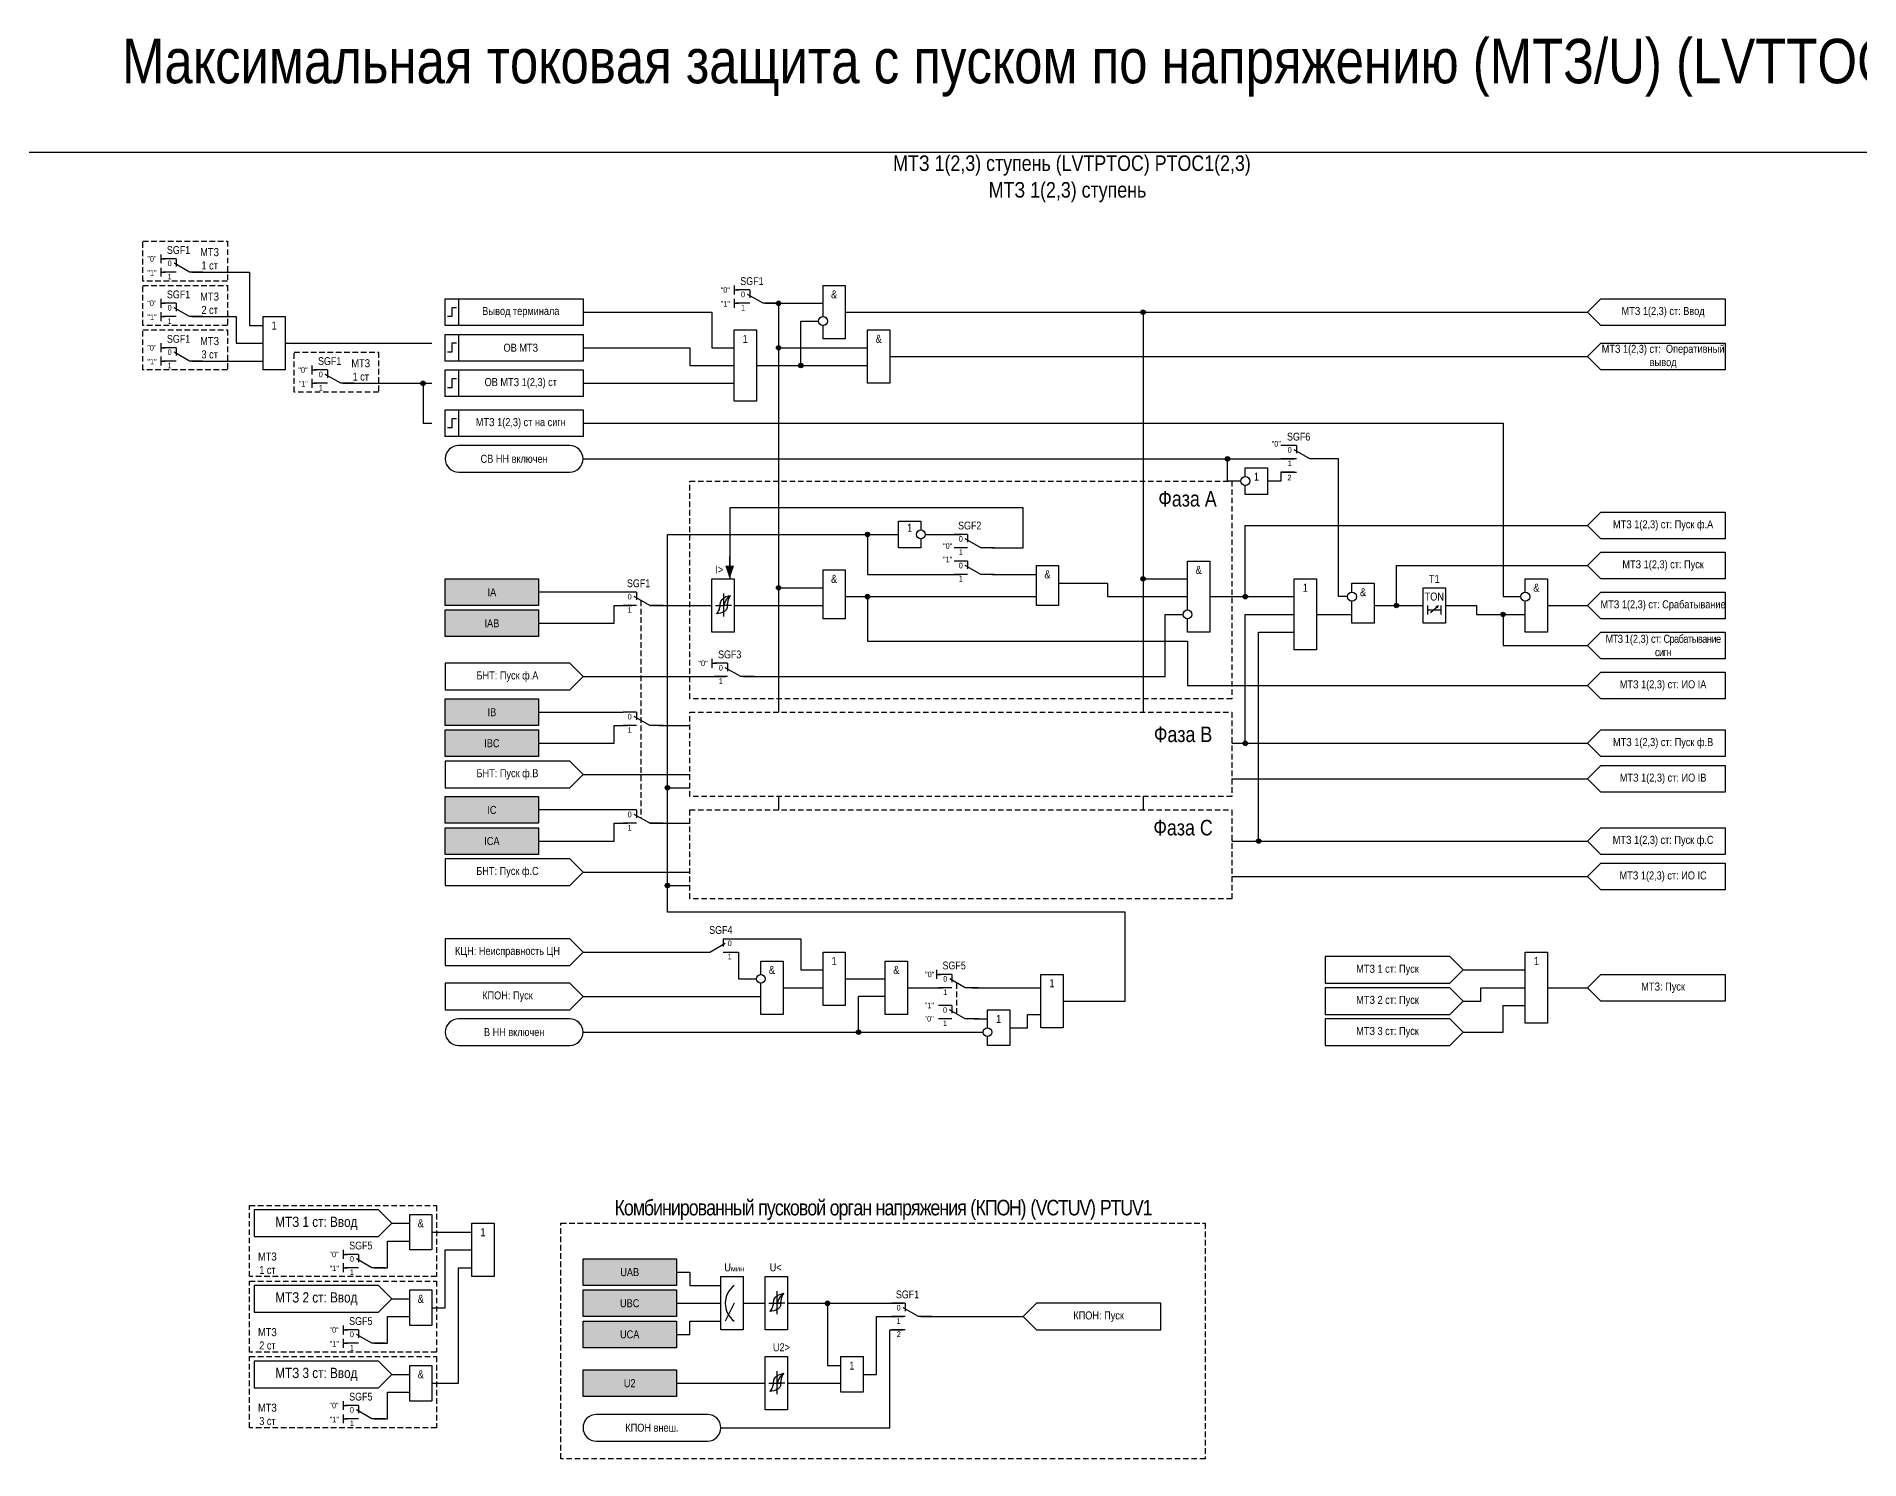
# Model space of a CAD drawing. Header units: millimetres. Extents: x -1444 to 964, y 0 to 620.
# Drawn here: x 26 to 436.2, y 265.8 to 586 of the extents above; entities that cross this region are included whole.
import ezdxf
from ezdxf.enums import TextEntityAlignment as Align

# ---------------------------------------------------------------- set-up
doc = ezdxf.new("R2010")
doc.units = ezdxf.units.MM
doc.linetypes.add('штриховая2', pattern=[0.375, 0.25, -0.125])
doc.layers.add('invisible', color=252, linetype='Continuous', plot=False)
doc.layers.add('TEXT', color=7, linetype='Continuous', lineweight=25)
doc.layers.add('Основная', color=7, linetype='Continuous')
doc.styles.add('1.8_Gost_RD', font='ARIALN.TTF', dxfattribs={"height": 1.8})
doc.styles.add('2.5_Gost_RD', font='ARIALN.TTF', dxfattribs={"height": 2.5})
doc.styles.add('3.5_Gost_RD', font='ARIALN.TTF', dxfattribs={"height": 3.5})
doc.styles.add('Вывод', font='ARIALN.TTF', dxfattribs={"height": 2.5})
doc.styles.add('Компонент', font='ARIALN.TTF', dxfattribs={"height": 3.5})

# ---------------------------------------------------------------- blocks, each defined once
blk = doc.blocks.new('Точка')
at = {"ltscale": 100}
h = blk.add_hatch(color=256, dxfattribs=at)
h.dxf.hatch_style = 1
edge = h.paths.add_edge_path()
edge.add_arc((0, 0), 0.5, 0, 360)
blk.add_circle((0, 0), 0.5, dxfattribs=at)
blk = doc.blocks.new('*U79')
at = {"layer": 'Основная', "color": 0}
blk.add_line((0, 0), (7, 4), dxfattribs=at)
at = {"layer": 'Основная', "ltscale": 0.35}
blk.add_line((6, 6), (6, 2.5), dxfattribs=at)
blk = doc.blocks.new('*U82')
at = {"layer": 'Основная', "color": 0}
for p, q in [((-3, 6), (-9, 6)), ((-3, 0), (-9, 0)), ((9, 0), (3, 0))]:
    blk.add_line(p, q, dxfattribs=at)
at = {"layer": 'Основная', "ltscale": 0.25, "xscale": -1}
blk.add_blockref('*U79', (3, 0), dxfattribs=at)
at = {"layer": 'Основная'}
for tag, height, style, p in [('ОУ', 3.5, 'Компонент', (-2, 10)), ('В1', 2.5, 'Вывод', (-14, 6)), ('В2', 2.5, 'Вывод', (-6, 4)), ('В3', 2.5, 'Вывод', (-6, -2))]:
    blk.add_attdef(tag, text='', height=height, dxfattribs=dict(at, style=style)).set_placement(p, align=Align.MIDDLE_CENTER)
blk = doc.blocks.new('*U81')
at = {"ltscale": 0.25}
blk.add_line((-1, 0), (-5, 0), dxfattribs=at)
blk.add_lwpolyline([(-3, 0, 2, 0, 0), (0, 0, 0, 0, 0)], format="xyseb", dxfattribs=at)
at = {"layer": 'Основная', "style": 'Вывод'}
blk.add_attdef('ОТ', text='', height=2.5, dxfattribs=at).set_placement((-4, 0), align=Align.MIDDLE_CENTER)
blk = doc.blocks.new('*U93')
at = {"layer": 'Основная', "color": 0}
for p, q in [((-9, 0), (-3, 0)), ((3, 6), (9, 6)), ((3, 0), (9, 0))]:
    blk.add_line(p, q, dxfattribs=at)
at = {"layer": 'Основная', "ltscale": 0.25}
blk.add_blockref('*U79', (-3, 0), dxfattribs=at)
at = {"layer": 'Основная'}
for tag, height, style, p in [('ОУ', 3.5, 'Компонент', (2, 10)), ('В2', 2.5, 'Вывод', (6, 4)), ('В1', 2.5, 'Вывод', (14, 6)), ('В3', 2.5, 'Вывод', (6, -2))]:
    blk.add_attdef(tag, text='', height=height, dxfattribs=dict(at, style=style)).set_placement(p, align=Align.MIDDLE_CENTER)
blk = doc.blocks.new('*U91')
at = {"layer": 'Основная', "color": 0}
for p, q in [((-3, 6), (-9, 6)), ((-3, 0), (-9, 0)), ((9, 0), (3, 0))]:
    blk.add_line(p, q, dxfattribs=at)
at = {"layer": 'Основная', "ltscale": 0.25, "xscale": -1}
blk.add_blockref('*U79', (3, 0), dxfattribs=at)
at = {"layer": 'Основная'}
for tag, height, style, p in [('ОУ', 3.5, 'Компонент', (-2, 10)), ('В1', 2.5, 'Вывод', (-13, 6)), ('В2', 2.5, 'Вывод', (-6, 4)), ('В3', 2.5, 'Вывод', (-6, -2))]:
    blk.add_attdef(tag, text='', height=height, dxfattribs=dict(at, style=style)).set_placement(p, align=Align.MIDDLE_CENTER)

msp = doc.modelspace()

# ---------------------------------------------------------------- hatches: boundary and pattern name
at = {"ltscale": 100, "true_color": 0x6bffb3}
h = msp.add_hatch(color=111, dxfattribs=at)
h.dxf.hatch_style = 1
h.paths.add_polyline_path([(118, 464), (139, 464), (139, 458), (118, 458)])
h = msp.add_hatch(color=111, dxfattribs=at)
h.dxf.hatch_style = 1
h.paths.add_polyline_path([(118, 457), (139, 457), (139, 451), (118, 451)])
h = msp.add_hatch(color=111, dxfattribs=at)
h.dxf.hatch_style = 1
h.paths.add_polyline_path([(118, 437), (139, 437), (139, 431), (118, 431)])
h = msp.add_hatch(color=111, dxfattribs=at)
h.dxf.hatch_style = 1
h.paths.add_polyline_path([(118, 430), (139, 430), (139, 424), (118, 424)])
h = msp.add_hatch(color=111, dxfattribs=at)
h.dxf.hatch_style = 1
h.paths.add_polyline_path([(118, 415), (139, 415), (139, 409), (118, 409)])
h = msp.add_hatch(color=111, dxfattribs=at)
h.dxf.hatch_style = 1
h.paths.add_polyline_path([(118, 408), (139, 408), (139, 402), (118, 402)])
h = msp.add_hatch(color=111, dxfattribs=at)
h.dxf.hatch_style = 1
h.paths.add_polyline_path([(149, 311), (170, 311), (170, 305), (149, 305)])
h = msp.add_hatch(color=111, dxfattribs=at)
h.dxf.hatch_style = 1
h.paths.add_polyline_path([(149, 304), (170, 304), (170, 298), (149, 298)])
h = msp.add_hatch(color=111, dxfattribs=at)
h.dxf.hatch_style = 1
h.paths.add_polyline_path([(149, 297), (170, 297), (170, 291), (149, 291)])
h = msp.add_hatch(color=111, dxfattribs=at)
h.dxf.hatch_style = 1
h.paths.add_polyline_path([(149, 286), (170, 286), (170, 280), (149, 280)])

# ---------------------------------------------------------------- linework, layer by layer
at = {"color": 6, "ltscale": 100}
for p, q in [((54, 537), (54, 535)), ((54, 536), (55, 536)), ((54, 534), (54, 532)), ((54, 533), (55, 533)), ((54, 527), (54, 525)), ((54, 526), (55, 526)), ((54, 524), (54, 522)), ((54, 523), (55, 523)), ((54, 517), (54, 515)), ((54, 516), (55, 516)), ((54, 514), (54, 512)), ((54, 513), (55, 513)), ((88, 512), (88, 510)), ((88, 511), (89, 511)), ((88, 509), (88, 507)), ((88, 508), (89, 508)), ((95, 313), (95, 311)), ((95, 312), (96, 312)), ((95, 310), (95, 308)), ((95, 309), (96, 309)), ((95, 296), (95, 294)), ((95, 295), (96, 295)), ((95, 293), (95, 291)), ((95, 292), (96, 292)), ((95, 279), (95, 277)), ((95, 278), (96, 278)), ((95, 276), (95, 274)), ((95, 275), (96, 275))]:
    msp.add_line(p, q, dxfattribs=at)
at = {"ltscale": 100}
for p, q in [((183, 530), (183, 528)), ((183, 529), (184, 529)), ((183, 527), (183, 525)), ((183, 526), (184, 526)), ((307, 494), (306, 494)), ((149, 491), (294, 491)), ((289, 491), (309, 491)), ((294, 486), (294, 491)), ((297, 486), (294, 486)), ((306, 488), (309.5, 488)), ((226, 474), (234, 474)), ((158, 461), (139, 461)), ((178, 446), (178, 444)), ((178, 445), (179, 445)), ((166, 431), (173, 431)), ((158, 412), (139, 412)), ((228.5, 376.01), (228.5, 374.01)), ((228.5, 375.01), (229.5, 375.01)), ((217, 370), (211, 370)), ((211, 362), (211, 370)), ((222, 372), (230, 372)), ((236.47, 372), (252, 372)), ((210, 362), (239, 362)), ((237, 365), (240, 365)), ((221.5, 295), (218.5, 295))]:
    msp.add_line(p, q, dxfattribs=at)
for p, q in [((180.6, 460.72), (180.6, 455.52)), ((192.6, 303.72), (192.6, 298.52)), ((192.6, 285.72), (192.6, 280.52))]:
    msp.add_line(p, q)
at = {"linetype": 'штриховая2', "ltscale": 5}
for p, q in [((162, 459.14), (162, 410.14)), ((233, 373), (233, 366))]:
    msp.add_line(p, q, dxfattribs=at)
at = {"color": 7, "ltscale": 100}
for p, q in [((178.79, 458), (180.6, 458)), ((182.42, 458), (180.6, 458)), ((339.7, 456.41), (341.37, 457.9)), ((341.37, 457.9), (340.85, 457.68)), ((341.37, 457.9), (341.1, 457.43)), ((183, 301), (181, 297)), ((190.79, 301), (192.6, 301)), ((191.81, 301), (193.49, 301)), ((194.42, 301), (192.6, 301)), ((190.79, 283), (192.6, 283)), ((191.81, 283), (193.49, 283)), ((194.42, 283), (192.6, 283))]:
    msp.add_line(p, q, dxfattribs=at)
at = {"color": 6, "ltscale": 100}
for points in [[(0, 560), (659, 560), (659, 0), (0, 0)], [(77, 523), (82, 523), (82, 511), (77, 511)], [(110, 321), (115, 321), (115, 313), (110, 313)], [(124, 319), (129, 319), (129, 307), (124, 307)], [(110, 304), (115, 304), (115, 296), (110, 296)], [(110, 287), (115, 287), (115, 279), (110, 279)]]:
    msp.add_lwpolyline(points, close=True, dxfattribs=at)
at = {"color": 6, "linetype": 'штриховая2', "ltscale": 5}
for points in [[(50, 540), (69, 540), (69, 531), (50, 531)], [(50, 530), (69, 530), (69, 521), (50, 521)], [(50, 520), (69, 520), (69, 511), (50, 511)], [(84, 515), (103, 515), (103, 506), (84, 506)], [(74, 323), (116, 323), (116, 307), (74, 307)], [(74, 306), (116, 306), (116, 290), (74, 290)], [(74, 289), (116, 289), (116, 273), (74, 273)]]:
    msp.add_lwpolyline(points, close=True, dxfattribs=at)
at = {"color": 6, "ltscale": 100}
for points in [[(61, 533), (74, 533), (74, 521), (77, 521)], [(61, 523), (71, 523), (71, 517), (77, 517)], [(82, 517), (115, 517)], [(61, 513), (77, 513)], [(95, 508), (115, 508)], [(95, 508), (113, 508), (113, 499), (115, 499)], [(106, 319), (103, 322), (75, 322), (75, 316), (103, 316), (106, 319)], [(106, 319), (110, 319)], [(115, 317), (124, 317)], [(102, 309), (105, 309), (105, 315), (110, 315)], [(115, 300), (118, 300), (118, 313), (124, 313)], [(115, 283), (121, 283), (121, 309), (124, 309)], [(106, 302), (103, 305), (75, 305), (75, 299), (103, 299), (106, 302)], [(106, 302), (110, 302)], [(102, 292), (105, 292), (105, 298), (110, 298)], [(106, 285), (103, 288), (75, 288), (75, 282), (103, 282), (106, 285)], [(106, 285), (110, 285)], [(102, 275), (105, 275), (105, 281), (110, 281)]]:
    msp.add_lwpolyline(points, dxfattribs=at)
at = {"ltscale": 100}
for points in [[(203, 523), (203, 530), (208, 530), (208, 518), (203, 518), (203, 521)], [(190, 526), (203, 526)], [(190, 526), (193, 526), (193, 462), (203, 462)], [(190, 526), (193, 526), (193, 462), (193, 434)], [(149, 524), (178, 524), (178, 516), (183, 516)], [(188, 512), (198, 512), (198, 522), (202, 522)], [(208, 524), (375, 524)], [(218, 524), (275, 524), (275, 464), (285, 464)], [(218, 524), (275, 524), (275, 434)], [(149, 516), (173, 516), (173, 512), (183, 512)], [(193, 516), (213, 516)], [(218, 514), (375, 514)], [(188, 512), (213, 512)], [(149, 508), (183, 508)], [(149, 499), (356, 499), (356, 460), (360, 460)], [(298, 487), (298, 489), (303, 489), (303, 483), (298, 483), (298, 485)], [(309, 491), (306, 491)], [(321, 460), (319, 460), (319, 491), (314, 491)], [(309, 488), (306, 488), (306, 486), (303, 486)], [(241, 471), (248, 471), (248, 480), (182, 480), (182, 464)], [(220, 473), (220, 477), (225, 477), (225, 475)], [(290, 460), (298, 460), (298, 476), (375, 476)], [(266, 369), (271, 369), (271, 389), (168, 389), (168, 474), (220, 474)], [(266, 369), (271, 369), (271, 389), (168, 389), (168, 474), (205, 474), (205, 474), (213, 474), (213, 465), (234, 465)], [(225, 473), (225, 471), (220, 471), (220, 473)], [(225, 475), (225, 475)], [(285, 457), (285, 468), (290, 468), (290, 452), (285, 452), (285, 455)], [(241, 465), (251, 465)], [(327, 458), (332, 458), (332, 467), (375, 467)], [(361, 461), (361, 464), (366, 464), (366, 452), (361, 452), (361, 459)], [(208, 460), (251, 460)], [(208, 460), (213, 460), (213, 450), (285, 450), (285, 440), (375, 440)], [(256, 463), (267, 463), (267, 460), (285, 460)], [(290, 460), (309, 460)], [(322, 461), (322, 463), (327, 463), (327, 454), (322, 454), (322, 459)], [(139, 454), (156, 454), (156, 458), (160, 458)], [(164, 458), (178, 458)], [(183, 458), (203, 458)], [(185, 442), (280, 442), (280, 456), (284, 456)], [(295, 427), (298, 427), (298, 456), (309, 456)], [(314, 456), (322, 456)], [(327, 458), (338, 458)], [(339.02, 458), (339.02, 456)], [(339.02, 457), (342.02, 457)], [(342.02, 458), (342.02, 456)], [(343, 458), (350, 458), (350, 456), (361, 456)], [(352, 456), (356, 456), (356, 449), (375, 449)], [(366, 458), (375, 458)], [(295, 405), (301, 405), (301, 452), (309, 452)], [(149, 442), (146, 445), (118, 445), (118, 439), (146, 439), (149, 442)], [(149, 442), (181, 442)], [(139, 434), (158, 434)], [(139, 427), (156, 427), (156, 431), (159, 431)], [(295, 427), (375, 427)], [(149, 420), (146, 423), (118, 423), (118, 417), (146, 417), (149, 420)], [(149, 420), (173, 420)], [(295, 419), (375, 419)], [(266, 369), (271, 369), (271, 389), (168, 389), (168, 417), (173, 417)], [(193, 415), (193, 412)], [(275, 415), (275, 412)], [(139, 405), (156, 405), (156, 409), (159, 409)], [(164, 409), (173, 409)], [(295, 405), (375, 405)], [(149, 398), (146, 401), (118, 401), (118, 395), (146, 395), (149, 398)], [(149, 398), (173, 398)], [(257, 369), (271, 369), (271, 389), (168, 389), (168, 395), (173, 395)], [(295, 397), (375, 397)], [(149, 380), (146, 383), (118, 383), (118, 377), (146, 377), (149, 380)], [(181, 383), (198, 383), (198, 376), (203, 376)], [(149, 380), (155, 380)], [(152, 380), (177, 380)], [(181, 380), (184, 380), (184, 374), (188, 374)], [(189, 375), (189, 378), (194, 378), (194, 366), (189, 366), (189, 373)], [(208, 374), (217, 374)], [(347, 376), (361, 376)], [(152, 370), (189, 370)], [(194, 372), (203, 372)], [(347, 369), (351, 369), (351, 372), (361, 372)], [(366, 372), (375, 372)], [(240, 363), (240, 367), (245, 367), (245, 359), (240, 359), (240, 361)], [(245, 363), (249, 363), (249, 366), (252, 366)], [(347, 362), (356, 362), (356, 368), (361, 368)], [(170, 308), (173, 308), (173, 305), (180, 305)], [(170, 301), (180, 301)], [(185, 301), (190, 301)], [(195, 301), (204, 301), (204, 287), (207, 287)], [(195, 301), (221, 301)], [(170, 294), (173, 294), (173, 297), (180, 297)], [(212, 285), (215, 285), (215, 298), (221, 298)], [(225, 298), (239, 298)], [(239, 298), (248, 298)], [(180, 273), (218, 273), (218, 295), (221, 295)], [(170, 283), (190, 283)], [(195, 283), (207, 283)]]:
    msp.add_lwpolyline(points, dxfattribs=at)
for points in [[(118, 527), (121, 527), (121, 521), (118, 521)], [(118, 527), (149, 527), (149, 521), (118, 521)], [(118, 519), (121, 519), (121, 513), (118, 513)], [(183, 520), (188, 520), (188, 504), (183, 504)], [(213, 520), (218, 520), (218, 508), (213, 508)], [(118, 511), (121, 511), (121, 505), (118, 505)], [(118, 502), (121, 502), (121, 496), (118, 496)], [(118, 464), (139, 464), (139, 458), (118, 458)], [(178, 464), (183, 464), (183, 452), (178, 452)], [(203, 466), (208, 466), (208, 455), (203, 455)], [(251, 467), (256, 467), (256, 458), (251, 458)], [(309, 464), (314, 464), (314, 448), (309, 448)], [(338.02, 462), (343.02, 462), (343.02, 454), (338.02, 454)], [(118, 457), (139, 457), (139, 451), (118, 451)], [(118, 437), (139, 437), (139, 431), (118, 431)], [(118, 430), (139, 430), (139, 424), (118, 424)], [(118, 415), (139, 415), (139, 409), (118, 409)], [(118, 408), (139, 408), (139, 402), (118, 402)], [(203, 380), (208, 380), (208, 368), (203, 368)], [(217, 378), (222, 378), (222, 366), (217, 366)], [(361, 380), (366, 380), (366, 364), (361, 364)], [(252, 375), (257, 375), (257, 363), (252, 363)], [(149, 311), (170, 311), (170, 305), (149, 305)], [(149, 304), (170, 304), (170, 298), (149, 298)], [(180, 307), (185, 307), (185, 295), (180, 295)], [(190, 307), (195, 307), (195, 295), (190, 295)], [(251, 301), (248, 298), (251, 295), (279, 295), (279, 301)], [(149, 297), (170, 297), (170, 291), (149, 291)], [(190, 289), (195, 289), (195, 277), (190, 277)], [(207, 289), (212, 289), (212, 281), (207, 281)], [(149, 286), (170, 286), (170, 280), (149, 280)]]:
    msp.add_lwpolyline(points, close=True, dxfattribs=at)
at = {"lineweight": 30, "ltscale": 100}
for points in [[(120.5, 525), (119.5, 525), (119.5, 523), (118.5, 523)], [(120.5, 517), (119.5, 517), (119.5, 515), (118.5, 515)], [(120.5, 509), (119.5, 509), (119.5, 507), (118.5, 507)], [(120.5, 500), (119.5, 500), (119.5, 498), (118.5, 498)]]:
    msp.add_lwpolyline(points, dxfattribs=at)
at = {"color": 251, "linetype": 'штриховая2', "ltscale": 5, "true_color": 0x58595b}
for points in [[(173, 486), (295, 486), (295, 437), (173, 437)], [(173, 434), (295, 434), (295, 415), (173, 415)], [(173, 412), (295, 412), (295, 392), (173, 392)]]:
    msp.add_lwpolyline(points, close=True, dxfattribs=at)
at = {"linetype": 'штриховая2', "ltscale": 5}
msp.add_lwpolyline([(144, 319), (289, 319), (289, 266), (144, 266)], close=True, dxfattribs=at)
at = {"ltscale": 100}
msp.add_lwpolyline([(152, 270), (177, 270, 1), (177, 276), (152, 276, 1)], format="xyb", close=True, dxfattribs=at)
msp.add_circle((203, 522), 1)
for centre in [(298, 486), (225, 474), (322, 460), (361, 460), (285, 456), (189, 374), (240, 362)]:
    msp.add_circle(centre, 1, dxfattribs=at)
at = {"color": 7, "ltscale": 100}
msp.add_arc((186, 301), 5, 126.8699, 233.1301, dxfattribs=at)
for points in [[(179.8, 457.92), (179.95, 458.71), (180.44, 459.54), (182.2, 460.26)], [(180.6, 458), (181, 458.72), (181.47, 459.6), (182.2, 460.26)], [(181.48, 457.92), (181.6, 458.71), (181.81, 459.54), (182.2, 460.26)], [(179.8, 457.92), (179.6, 457.13), (179, 456.12)], [(181.48, 457.92), (181.25, 457.13), (180.76, 456.67), (179, 456.12)], [(191.8, 300.92), (191.6, 300.13), (191, 299.12)], [(193.48, 300.92), (193.25, 300.13), (192.76, 299.67), (191, 299.12)], [(191.8, 300.92), (191.95, 301.71), (192.44, 302.54), (194.2, 303.26)], [(192.6, 301), (193, 301.72), (193.47, 302.6), (194.2, 303.26)], [(193.48, 300.92), (193.6, 301.71), (193.81, 302.54), (194.2, 303.26)], [(191.8, 282.92), (191.95, 283.71), (192.44, 284.54), (194.2, 285.26)], [(192.6, 283), (193, 283.72), (193.47, 284.6), (194.2, 285.26)], [(193.48, 282.92), (193.6, 283.71), (193.81, 284.54), (194.2, 285.26)], [(191.8, 282.92), (191.6, 282.13), (191, 281.12)], [(193.48, 282.92), (193.25, 282.13), (192.76, 281.67), (191, 281.12)]]:
    msp.add_spline(points, degree=3)
at = {"layer": 'TEXT', "color": 0, "ltscale": 100}
msp.add_line((149, 362), (211, 362), dxfattribs=at)
for points in [[(406, 527), (406, 521), (378, 521), (375, 524), (378, 527)], [(118, 519), (149, 519), (149, 513), (118, 513)], [(406, 517), (406, 511), (378, 511), (375, 514), (378, 517)], [(118, 511), (149, 511), (149, 505), (118, 505)], [(118, 502), (149, 502), (149, 496), (118, 496)], [(406, 479), (406, 473), (378, 473), (375, 476), (378, 479)], [(406, 470), (406, 464), (378, 464), (375, 467), (378, 470)], [(406, 461), (406, 455), (378, 455), (375, 458), (378, 461)], [(406, 452), (406, 446), (378, 446), (375, 449), (378, 452)], [(406, 443), (406, 437), (378, 437), (375, 440), (378, 443)], [(406, 430), (406, 424), (378, 424), (375, 427), (378, 430)], [(406, 422), (406, 416), (378, 416), (375, 419), (378, 422)], [(406, 408), (406, 402), (378, 402), (375, 405), (378, 408)], [(406, 400), (406, 394), (378, 394), (375, 397), (378, 400)], [(406, 375), (406, 369), (378, 369), (375, 372), (378, 375)]]:
    msp.add_lwpolyline(points, close=True, dxfattribs=at)
for points in [[(121, 488), (146, 488, 1), (146, 494), (121, 494, 1)], [(121, 359), (146, 359, 1), (146, 365), (121, 365, 1)]]:
    msp.add_lwpolyline(points, format="xyb", close=True, dxfattribs=at)
for points in [[(347, 376), (344, 379), (316, 379), (316, 373), (344, 373), (347, 376)], [(149, 370), (146, 373), (118, 373), (118, 367), (146, 367), (149, 370)], [(149, 370), (174, 370)], [(347, 369), (344, 372), (316, 372), (316, 366), (344, 366), (347, 369)], [(347, 362), (344, 365), (316, 365), (316, 359), (344, 359), (347, 362)]]:
    msp.add_lwpolyline(points, dxfattribs=at)

# ---------------------------------------------------------------- block references
at = {"ltscale": 100}
for p in [(193, 526), (275, 524), (193, 516), (198, 512), (294, 491), (213, 474), (275, 464), (193, 462), (213, 460), (298, 460), (332, 458), (332, 458), (356, 456), (298, 427), (168, 417), (301, 405), (168, 395), (211, 362)]:
    msp.add_blockref('Точка', p, dxfattribs=at)
at = {"color": 3, "ltscale": 100}
msp.add_blockref('Точка', (204, 301), dxfattribs=at)
at = {"layer": 'invisible', "color": 6, "ltscale": 100}
msp.add_blockref('Точка', (113, 508), dxfattribs=at)
at = {"layer": 'Основная', "color": 6, "ltscale": 0.25, "xscale": 0.5, "yscale": 0.5, "zscale": 0.5}
for p, values in [((59, 533), {'ОУ': 'SGF1', 'В1': '"0"', 'В2': '0', 'В3': '1'}), ((59, 523), {'ОУ': 'SGF1', 'В1': '"0"', 'В2': '0', 'В3': '1'}), ((59, 513), {'ОУ': 'SGF1', 'В1': '"0"', 'В2': '0', 'В3': '1'}), ((93, 508), {'ОУ': 'SGF1', 'В1': '"0"', 'В2': '0', 'В3': '1'}), ((100, 309), {'ОУ': 'SGF5', 'В1': '"0"', 'В2': '0', 'В3': '1'}), ((100, 292), {'ОУ': 'SGF5', 'В1': '"0"', 'В2': '0', 'В3': '1'}), ((100, 275), {'ОУ': 'SGF5', 'В1': '"0"', 'В2': '0', 'В3': '1'})]:
    msp.add_blockref('*U82', p, dxfattribs=at).add_auto_attribs(values)
at = {"layer": 'Основная', "ltscale": 0.25, "xscale": 0.5, "yscale": 0.5, "zscale": 0.5}
for name, p, values in [('*U82', (188, 526), {'ОУ': 'SGF1', 'В1': '"0"', 'В2': '0', 'В3': '1'}), ('*U82', (183, 442), {'ОУ': 'SGF3', 'В1': '"0"', 'В2': '0', 'В3': '1'}), ('*U91', (233.5, 372.01), {'ОУ': 'SGF5', 'В1': '"0"', 'В2': '0', 'В3': '1'})]:
    msp.add_blockref(name, p, dxfattribs=at).add_auto_attribs(values)
at = {"layer": 'Основная', "ltscale": 0.25}
ref = msp.add_blockref('*U93', (311, 491), dxfattribs=dict(at, xscale=-0.5, yscale=0.5, zscale=0.5))
ref.add_attrib('ОУ', 'SGF6', dxfattribs={"height": 1.75, "style": 'Компонент'}).set_placement((310, 496), align=Align.MIDDLE_CENTER)
ref.add_attrib('В2', '0', dxfattribs={"height": 1.25, "style": 'Вывод'}).set_placement((308, 493), align=Align.MIDDLE_CENTER)
ref.add_attrib('В3', '1', dxfattribs={"height": 1.25, "style": 'Вывод'}).set_placement((308, 490), align=Align.MIDDLE_CENTER)
ref = msp.add_blockref('*U82', (237, 471), dxfattribs=dict(at, xscale=0.5, yscale=0.5, zscale=0.5))
ref.add_attrib('ОУ', 'SGF2', dxfattribs={"height": 1.75, "style": 'Компонент'}).set_placement((236, 476), align=Align.MIDDLE_CENTER)
ref.add_attrib('В2', '0', dxfattribs={"height": 1.25, "style": 'Вывод'}).set_placement((234, 473), align=Align.MIDDLE_CENTER)
ref.add_attrib('В3', '1', dxfattribs={"height": 1.25, "style": 'Вывод'}).set_placement((234, 470), align=Align.MIDDLE_CENTER)
at = {"layer": 'Основная', "ltscale": 0.25, "rotation": 270}
msp.add_blockref('*U81', (182, 464), dxfattribs=at)
at = {"layer": 'Основная', "ltscale": 0.25}
ref = msp.add_blockref('*U82', (237, 465), dxfattribs=dict(at, xscale=0.5, yscale=0.5, zscale=0.5))
ref.add_attrib('В2', '0', dxfattribs={"height": 1.25, "style": 'Вывод'}).set_placement((234, 467), align=Align.MIDDLE_CENTER)
ref.add_attrib('В3', '1', dxfattribs={"height": 1.25, "style": 'Вывод'}).set_placement((234, 464), align=Align.MIDDLE_CENTER)
ref = msp.add_blockref('*U82', (162.5, 458), dxfattribs=dict(at, xscale=0.5, yscale=0.5, zscale=0.5))
ref.add_attrib('ОУ', 'SGF1', dxfattribs={"height": 1.75, "style": 'Компонент'}).set_placement((161.5, 463), align=Align.MIDDLE_CENTER)
ref.add_attrib('В2', '0', dxfattribs={"height": 1.25, "style": 'Вывод'}).set_placement((159.5, 460), align=Align.MIDDLE_CENTER)
ref.add_attrib('В3', '1', dxfattribs={"height": 1.25, "style": 'Вывод'}).set_placement((159.5, 457), align=Align.MIDDLE_CENTER)
ref = msp.add_blockref('*U82', (162.5, 431), dxfattribs=dict(at, xscale=0.5, yscale=0.5, zscale=0.5))
ref.add_attrib('В2', '0', dxfattribs={"height": 1.25, "style": 'Вывод'}).set_placement((159.5, 433), align=Align.MIDDLE_CENTER)
ref.add_attrib('В3', '1', dxfattribs={"height": 1.25, "style": 'Вывод'}).set_placement((159.5, 430), align=Align.MIDDLE_CENTER)
ref = msp.add_blockref('*U82', (162.5, 409), dxfattribs=dict(at, xscale=0.5, yscale=0.5, zscale=0.5))
ref.add_attrib('В2', '0', dxfattribs={"height": 1.25, "style": 'Вывод'}).set_placement((159.5, 411), align=Align.MIDDLE_CENTER)
ref.add_attrib('В3', '1', dxfattribs={"height": 1.25, "style": 'Вывод'}).set_placement((159.5, 408), align=Align.MIDDLE_CENTER)
ref = msp.add_blockref('*U93', (179, 380), dxfattribs=dict(at, xscale=0.5, yscale=0.5, zscale=0.5))
ref.add_attrib('ОУ', 'SGF4', dxfattribs={"height": 1.75, "style": 'Компонент'}).set_placement((180, 385), align=Align.MIDDLE_CENTER)
ref.add_attrib('В2', '0', dxfattribs={"height": 1.25, "style": 'Вывод'}).set_placement((182, 382), align=Align.MIDDLE_CENTER)
ref.add_attrib('В3', '1', dxfattribs={"height": 1.25, "style": 'Вывод'}).set_placement((182, 379), align=Align.MIDDLE_CENTER)
ref = msp.add_blockref('*U91', (233.44, 365), dxfattribs=dict(at, xscale=0.5, yscale=0.5, zscale=0.5))
ref.add_attrib('В1', '"1"', dxfattribs={"height": 1.25, "style": 'Вывод'}).set_placement((226.94, 368), align=Align.MIDDLE_CENTER)
ref.add_attrib('В2', '0', dxfattribs={"height": 1.25, "style": 'Вывод'}).set_placement((230.44, 367), align=Align.MIDDLE_CENTER)
ref.add_attrib('В3', '1', dxfattribs={"height": 1.25, "style": 'Вывод'}).set_placement((230.44, 364), align=Align.MIDDLE_CENTER)
ref = msp.add_blockref('*U82', (223, 298), dxfattribs=dict(at, xscale=0.5, yscale=0.5, zscale=0.5))
ref.add_attrib('ОУ', 'SGF1', dxfattribs={"height": 1.75, "style": 'Компонент'}).set_placement((222, 303), align=Align.MIDDLE_CENTER)
ref.add_attrib('В2', '0', dxfattribs={"height": 1.25, "style": 'Вывод'}).set_placement((220, 300), align=Align.MIDDLE_CENTER)
ref.add_attrib('В3', '1', dxfattribs={"height": 1.25, "style": 'Вывод'}).set_placement((220, 297), align=Align.MIDDLE_CENTER)

# ---------------------------------------------------------------- texts
at = {"color": 30, "ltscale": 100, "attachment_point": 5}
for s, insert, char_height, width, style in [('{\\C3;Максимальная токовая защита с пуском по напряжению (МТЗ/U) (LVTTOC)}', (246.5, 579), 10, 493, '3.5_Gost_RD'), ('МТЗ 1(2,3) ступень (LVTPTOC) {\\C6;PTOC1(2,3)}', (259, 557), 3.5, 290, '3.5_Gost_RD'), ('МТЗ 1(2,3) ступень', (258, 551), 3.5, 290, '3.5_Gost_RD'), ('МТЗ\\P1 ст', (65, 536), 1.8, 8, '2.5_Gost_RD'), ('МТЗ\\P2 ст', (65, 526), 1.8, 8, '2.5_Gost_RD'), ('МТЗ\\P3 ст', (65, 516), 1.8, 8, '2.5_Gost_RD'), ('МТЗ\\P1 ст', (99, 511), 1.8, 8, '2.5_Gost_RD'), ('{\\T0.9;Комбинированный пусковой орган напряжения (КПОН) (VCTUV) \\C6;PTUV1}', (216.5, 322), 3.5, 145, '3.5_Gost_RD'), ('МТЗ \\P1 ст', (78, 310), 1.8, 8, '2.5_Gost_RD'), ('МТЗ \\P2 ст', (78, 293), 1.8, 8, '2.5_Gost_RD'), ('МТЗ \\P3 ст', (78, 276), 1.8, 8, '2.5_Gost_RD')]:
    msp.add_mtext(s, dxfattribs=dict(at, insert=insert, char_height=char_height, width=width, style=style))
at = {"color": 6, "ltscale": 100, "char_height": 1.25, "attachment_point": 1, "style": '3.5_Gost_RD'}
for insert in [(51, 533.5), (51, 523.5), (51, 513.5), (85, 508.5), (92, 309.5), (92, 292.5), (92, 275.5)]:
    msp.add_mtext_dynamic_manual_height_columns('"1"', width=2, gutter_width=17.5, heights=[0], dxfattribs=dict(at, insert=insert))
at = {"ltscale": 100, "char_height": 1.25, "style": '3.5_Gost_RD'}
for s, insert, attachment_point in [('"1"', (180, 526.5), 1), ('"0"', (306, 495), 3), ('2', (308.4, 487.42), 3), ('"0"', (230, 472), 1), ('"1"', (230, 469), 1), ('"0"', (227.91, 365.66), 3), ('2', (219.59, 294.66), 1)]:
    msp.add_mtext_dynamic_manual_height_columns(s, width=2, gutter_width=17.5, heights=[0], dxfattribs=dict(at, insert=insert, attachment_point=attachment_point))
at = {"ltscale": 100, "char_height": 1.8, "attachment_point": 5}
for s, insert, width, style in [('&', (205.5, 528), 5, '2.5_Gost_RD'), ('1', (185.5, 518), 5, '2.5_Gost_RD'), ('&', (215.5, 518), 5, '2.5_Gost_RD'), ('1', (300.5, 487), 5, '2.5_Gost_RD'), ('1', (222.5, 475.5), 5, '2.5_Gost_RD'), ('&', (205.5, 464), 5, '2.5_Gost_RD'), ('&', (253.5, 465), 5, '2.5_Gost_RD'), ('&', (287.5, 466), 5, '2.5_Gost_RD'), ('T1', (340.52, 464), 5, '2.5_Gost_RD'), ('{\\C0;IA}', (128.5, 461), 21, '1.8_Gost_RD'), ('1', (311.5, 462), 5, '2.5_Gost_RD'), ('&', (324.5, 461), 5, '2.5_Gost_RD'), ('TON', (340.52, 460), 5, '2.5_Gost_RD'), ('&', (363.5, 462), 5, '2.5_Gost_RD'), ('{\\C0;IAB}', (128.5, 454), 21, '1.8_Gost_RD'), ('{\\C0;IB}', (128.5, 434), 21, '1.8_Gost_RD'), ('{\\C0;IBC}', (128.5, 427), 21, '1.8_Gost_RD'), ('{\\C0;IC}', (128.5, 412), 21, '1.8_Gost_RD'), ('{\\C0;ICA}', (128.5, 405), 21, '1.8_Gost_RD'), ('1', (205.5, 378), 5, '2.5_Gost_RD'), ('1', (363.5, 378), 5, '2.5_Gost_RD'), ('&', (191.5, 376), 5, '2.5_Gost_RD'), ('&', (219.5, 376), 5, '2.5_Gost_RD'), ('1', (254.5, 373), 5, '2.5_Gost_RD'), ('1', (242.5, 365), 5, '2.5_Gost_RD'), ('UAB', (159.5, 308), 21, '1.8_Gost_RD'), ('UBC', (159.5, 301), 21, '1.8_Gost_RD'), ('UCA', (159.5, 294), 21, '1.8_Gost_RD'), ('1', (209.5, 287), 5, '2.5_Gost_RD'), ('U2', (159.5, 283), 21, '1.8_Gost_RD')]:
    msp.add_mtext(s, dxfattribs=dict(at, insert=insert, width=width, style=style))
at = {"color": 6, "ltscale": 100, "char_height": 1.8, "width": 5, "attachment_point": 5, "style": '2.5_Gost_RD'}
for s, insert in [('1', (79.5, 521)), ('&', (112.5, 319)), ('1', (126.5, 317)), ('&', (112.5, 302)), ('&', (112.5, 285))]:
    msp.add_mtext(s, dxfattribs=dict(at, insert=insert))
at = {"color": 251, "ltscale": 100, "true_color": 0x58595b, "char_height": 3.5, "attachment_point": 5, "style": '3.5_Gost_RD'}
for s, insert, width in [('Фаза А', (285, 482), 113), ('Фаза В', (284, 429), 130), ('Фаза С', (284, 408), 130)]:
    msp.add_mtext(s, dxfattribs=dict(at, insert=insert, width=width))
at = {"color": 7, "ltscale": 100, "char_height": 1.8, "attachment_point": 1, "style": '1.8_Gost_RD'}
for s, width, insert in [('\\pi4.7676;I>', 11, (174, 467)), ('\\pi2.78586;U{\\H0.66667x;мин}', 11, (178, 310)), ('U<', 4, (191, 310)), ('\\pi3.7178;U2>', 11, (188, 292))]:
    msp.add_mtext_dynamic_manual_height_columns(s, width=width, gutter_width=17.5, heights=[0], dxfattribs=dict(at, insert=insert))
at = {"layer": 'TEXT', "color": 0, "ltscale": 100, "char_height": 1.8, "width": 28, "attachment_point": 5, "style": '2.5_Gost_RD'}
for s, insert in [('{\\C256;Вывод терминала}', (135, 524)), ('МТЗ 1(2,3) ст: Ввод', (392, 524)), ('{\\C256;ОВ МТЗ}', (135, 516)), ('МТЗ 1(2,3) ст:  Оперативный вывод', (392, 514)), ('{\\C256;ОВ МТЗ 1(2,3) ст}', (135, 508)), ('{\\C256;МТЗ 1(2,3) ст на сигн}', (135, 499)), ('СВ НН включен', (133.5, 491)), ('МТЗ 1(2,3) ст: Пуск ф.А', (392, 476)), ('МТЗ 1(2,3) ст: Пуск', (392, 467)), ('МТЗ 1(2,3) ст: Срабатывание ', (392, 458)), ('{\\T0.9;МТЗ }1(2,3){\\T0.9; ст: Срабатывание сигн}', (392, 449)), ('БНТ: Пуск ф.А', (132, 442)), ('МТЗ 1(2,3) ст: ИО IА', (392, 440)), ('МТЗ 1(2,3) ст: Пуск ф.В', (392, 427)), ('БНТ: Пуск ф.В', (132, 420)), ('МТЗ 1(2,3) ст: ИО IВ', (392, 419)), ('МТЗ 1(2,3) ст: Пуск ф.С', (392, 405)), ('БНТ: Пуск ф.С', (132, 398)), ('МТЗ 1(2,3) ст: ИО IС', (392, 397)), ('КЦН: Неисправность ЦН', (132, 380)), ('МТЗ 1 ст: Пуск', (330, 376)), ('КПОН: Пуск', (132, 370)), ('МТЗ 2 ст: Пуск', (330, 369)), ('МТЗ: Пуск', (392, 372)), ('В НН включен', (133.5, 362)), ('МТЗ 3 ст: Пуск', (330, 362)), ('КПОН: Пуск', (265, 298)), ('КПОН внеш.', (164.5, 273))]:
    msp.add_mtext(s, dxfattribs=dict(at, insert=insert))
at = {"layer": 'TEXT', "ltscale": 100, "char_height": 2.3, "width": 28, "attachment_point": 5, "style": '2.5_Gost_RD'}
for s, insert in [('МТЗ 1 ст: Ввод', (89, 319)), ('МТЗ 2 ст: Ввод', (89, 302)), ('МТЗ 3 ст: Ввод', (89, 285))]:
    msp.add_mtext(s, dxfattribs=dict(at, insert=insert))

doc.saveas('drawing.dxf')
